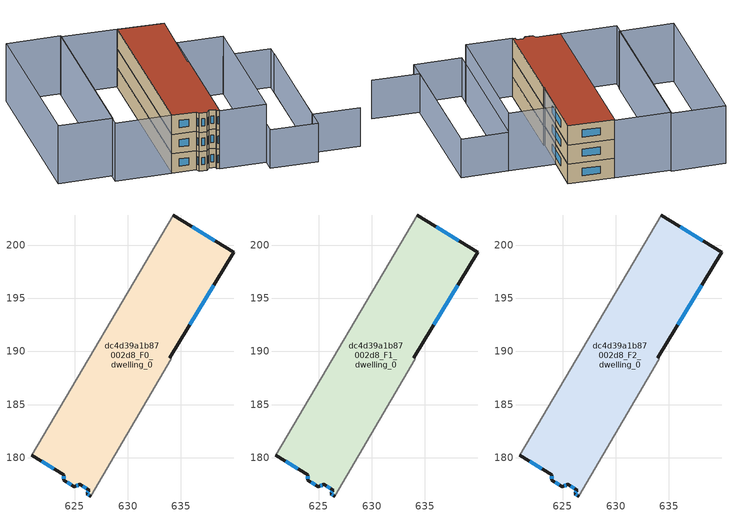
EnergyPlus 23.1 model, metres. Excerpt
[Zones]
dc4d39a1b87002d8_F0_dwelling_0
 floor ground (EU_floor_Construction): 639.96,199.31 633.93,189.41 634.09,189.32 626.49,176.4 626.14,176.62 626.35,176.97 625.49,177.5 624.97,177.28 624,177.87 623.99,178.41 620.97,180.24 634.27,202.83 z0
 wall outside (EU_wall_Construction): 620.97,180.24 623.99,178.41 624,177.87 624.97,177.28 625.49,177.5 626.35,176.97 626.14,176.62 626.49,176.4 / 633.93,189.41 639.96,199.31 634.27,202.83 z0:3
 wall adiabatic (EU_wall_Construction): 634.27,202.83 620.97,180.24 / 626.49,176.4 634.09,189.32 633.93,189.41 z0:3
 window (EU_Window_Construction): 625.76,177.33 626.08,177.13 / 625.13,177.35 625.32,177.43 / 624.3,177.69 624.66,177.46 / 623.99,178.24 624,178.04 / 621.92,179.67 623.05,178.98 / 638.19,200.4 636.04,201.73 / 635.81,192.5 638.08,196.22 / 626.25,176.55 626.38,176.47 / 626.29,176.86 626.21,176.73 z0.93:2.07
dc4d39a1b87002d8_F1_dwelling_0
 floor to dc4d39a1b87002d8_F0_dwelling_0 (EU_floor_Construction): 639.96,199.31 633.93,189.41 634.09,189.32 626.49,176.4 626.14,176.62 626.35,176.97 625.49,177.5 624.97,177.28 624,177.87 623.99,178.41 620.97,180.24 634.27,202.83 z3
 wall outside (EU_wall_Construction): 620.97,180.24 623.99,178.41 624,177.87 624.97,177.28 625.49,177.5 626.35,176.97 626.14,176.62 626.49,176.4 / 633.93,189.41 639.96,199.31 634.27,202.83 z3:6
 wall adiabatic (EU_wall_Construction): 634.27,202.83 620.97,180.24 / 626.49,176.4 634.09,189.32 633.93,189.41 z3:6
 window (EU_Window_Construction): 625.76,177.33 626.08,177.13 / 625.13,177.35 625.32,177.43 / 624.3,177.69 624.66,177.46 / 623.99,178.24 624,178.04 / 621.92,179.67 623.05,178.98 / 638.19,200.4 636.04,201.73 / 635.81,192.5 638.08,196.22 / 626.25,176.55 626.38,176.47 / 626.29,176.86 626.21,176.73 z3.93:5.07
dc4d39a1b87002d8_F2_dwelling_0
 floor to dc4d39a1b87002d8_F1_dwelling_0 (EU_floor_Construction): 639.96,199.31 633.93,189.41 634.09,189.32 626.49,176.4 626.14,176.62 626.35,176.97 625.49,177.5 624.97,177.28 624,177.87 623.99,178.41 620.97,180.24 634.27,202.83 z6
 wall outside (EU_wall_Construction): 620.97,180.24 623.99,178.41 624,177.87 624.97,177.28 625.49,177.5 626.35,176.97 626.14,176.62 626.49,176.4 / 633.93,189.41 639.96,199.31 634.27,202.83 z6:9
 wall adiabatic (EU_wall_Construction): 634.27,202.83 620.97,180.24 / 626.49,176.4 634.09,189.32 633.93,189.41 z6:9
 window (EU_Window_Construction): 625.76,177.33 626.08,177.13 / 625.13,177.35 625.32,177.43 / 624.3,177.69 624.66,177.46 / 623.99,178.24 624,178.04 / 621.92,179.67 623.05,178.98 / 638.19,200.4 636.04,201.73 / 635.81,192.5 638.08,196.22 / 626.25,176.55 626.38,176.47 / 626.29,176.86 626.21,176.73 z6.93:8.07
 roof outside (EU_roof_Construction): 626.49,176.4 634.09,189.32 633.93,189.41 639.96,199.31 634.27,202.83 620.97,180.24 623.99,178.41 624,177.87 624.97,177.28 625.49,177.5 626.35,176.97 626.14,176.62 z9
shading: 644.4,166.69 638.51,170.15 / 638.51,170.15 647.86,186.02 / 648.65,187.36 637.13,167.8 / 637.13,167.8 631.25,171.26 / 631.25,171.26 642.76,190.82 / 642.76,190.82 648.65,187.36 z0:6; 642.76,190.82 632.22,172.92 / 632.22,172.92 626.44,176.32 / 626.44,176.32 636.98,194.22 / 636.98,194.22 642.76,190.82 / 634.32,202.92 620.98,180.24 / 620.98,180.24 614.02,184.34 / 614.02,184.34 627.37,207.01 / 627.37,207.01 634.32,202.92 / 608.1,189.59 620.81,211.19 / 620.81,211.19 627.58,207.21 / 627.58,207.21 614.87,185.61 / 614.87,185.61 608.1,189.59 z0:9
[Building]
EU S2 Campaign: North Axis=0; Terrain=City; Solar Distribution=FullExterior
[Site:Location]
Montreal-Trudeau.Intl.AP: Latitude=45.4667; Longitude=-73.75; Time Zone=-5; Elevation=36
[SizingPeriod:WeatherFileDays]
AnnualSizingPeriod: Begin Month=1; Begin Day of Month=1; End Month=12; End Day of Month=31; Day of Week for Start Day=Monday; Use Weather File Daylight Saving Period=No; Use Weather File Rain and Snow Indicators=No
[MATERIAL]
EU_InternalMass_Material: Roughness=MediumRough; Thickness=0.1; Conductivity=1; Density=1800; Specific Heat=900; Thermal Absorptance=0.9; Solar Absorptance=0.7; Visible Absorptance=0.7
[MATERIAL:NOMASS] Roughness=MediumRough; Thermal Absorptance=0.9; Solar Absorptance=0.7; Visible Absorptance=0.7
Name | Thermal Resistance
EU_wall_NoMass; EU_floor_NoMass | 1.36485
EU_roof_NoMass | 2.55992
[WINDOWMATERIAL:SIMPLEGLAZINGSYSTEM]
EU_Window_SimpleGlazing: UFactor=3.92339; Solar Heat Gain Coefficient=0.8; Visible Transmittance=0.8
[CONSTRUCTION]
EU_wall_Construction: EU_wall_NoMass
EU_roof_Construction: EU_roof_NoMass
EU_floor_Construction: EU_floor_NoMass
EU_Window_Construction: EU_Window_SimpleGlazing
EU_InternalMass_Construction: EU_InternalMass_Material
[ZONE] Type=1; Multiplier=1; Ceiling Height=autocalculate; Volume=525.501; Floor Area=autocalculate; Part of Total Floor Area=Yes
dc4d39a1b87002d8_F0_dwelling_0; dc4d39a1b87002d8_F1_dwelling_0; dc4d39a1b87002d8_F2_dwelling_0
[INTERNALMASS] Construction=EU_InternalMass_Construction; Surface Area=175.167
Name | Zone or ZoneList
dc4d39a1b87002d8_F0_dwelling_0_EU_InternalMass | dc4d39a1b87002d8_F0_dwelling_0
dc4d39a1b87002d8_F1_dwelling_0_EU_InternalMass | dc4d39a1b87002d8_F1_dwelling_0
dc4d39a1b87002d8_F2_dwelling_0_EU_InternalMass | dc4d39a1b87002d8_F2_dwelling_0
[OTHEREQUIPMENT] Fuel Type=Electricity; Design Level Calculation Method=Watts/Area; Power per Zone Floor Area=1; Fraction Latent=0; Fraction Radiant=0; Fraction Lost=0; Carbon Dioxide Generation Rate=0; EndUse Subcategory=EU_Step8_InternalGains
Name | Zone or ZoneList or Space or SpaceList | Schedule
EU_Step8_InternalGain_dc4d39a1b87002d8_F0_dwelling_0_f000 | dc4d39a1b87002d8_F0_dwelling_0 | EU_Step8_GainSchedule_dc4d39a1b87002d8_F0_dwelling_0_f000
EU_Step8_InternalGain_dc4d39a1b87002d8_F1_dwelling_0_f000 | dc4d39a1b87002d8_F1_dwelling_0 | EU_Step8_GainSchedule_dc4d39a1b87002d8_F1_dwelling_0_f000
EU_Step8_InternalGain_dc4d39a1b87002d8_F2_dwelling_0_f000 | dc4d39a1b87002d8_F2_dwelling_0 | EU_Step8_GainSchedule_dc4d39a1b87002d8_F2_dwelling_0_f000
[ZONEVENTILATION:DESIGNFLOWRATE] Schedule=EU_AlwaysOn; Design Flow Rate Calculation Method=AirChanges/Hour; Air Changes per Hour=0.860309; Ventilation Type=Natural; Fan Pressure Rise=0; Fan Total Efficiency=1; Constant Term Coefficient=1; Temperature Term Coefficient=0; Velocity Term Coefficient=0; Velocity Squared Term Coefficient=0; Minimum Indoor Temperature=-100; Maximum Indoor Temperature=100; Delta Temperature=-100; Minimum Outdoor Temperature=-100; Maximum Outdoor Temperature=100; Maximum Wind Speed=40
Name | Zone or ZoneList or Space or SpaceList
EU_ConstantAir_dc4d39a1b87002d8_F0_dwelling_0 | dc4d39a1b87002d8_F0_dwelling_0
EU_ConstantAir_dc4d39a1b87002d8_F1_dwelling_0 | dc4d39a1b87002d8_F1_dwelling_0
EU_ConstantAir_dc4d39a1b87002d8_F2_dwelling_0 | dc4d39a1b87002d8_F2_dwelling_0
[HVACTEMPLATE:THERMOSTAT] Constant Heating Setpoint=20; Constant Cooling Setpoint=50
EU_HeatOnly_dc4d39a1b87002d8_F0_dwelling_0; EU_HeatOnly_dc4d39a1b87002d8_F1_dwelling_0; EU_HeatOnly_dc4d39a1b87002d8_F2_dwelling_0
[HVACTEMPLATE:ZONE:IDEALLOADSAIRSYSTEM] System Availability Schedule=EU_AlwaysOn; Maximum Heating Supply Air Temperature=50; Minimum Cooling Supply Air Temperature=13; Maximum Heating Supply Air Humidity Ratio=0.0156; Minimum Cooling Supply Air Humidity Ratio=0.0077; Heating Limit=NoLimit; Cooling Limit=NoLimit; Heating Availability Schedule=EU_AlwaysOn; Cooling Availability Schedule=EU_CoolingOff; Dehumidification Control Type=ConstantSensibleHeatRatio; Cooling Sensible Heat Ratio=0.7; Dehumidification Setpoint=60; Humidification Control Type=None; Humidification Setpoint=30; Outdoor Air Method=None; Outdoor Air Flow Rate per Person=0.00944; Outdoor Air Flow Rate per Zone Floor Area=0; Outdoor Air Flow Rate per Zone=0; Demand Controlled Ventilation Type=None; Outdoor Air Economizer Type=NoEconomizer; Heat Recovery Type=None; Sensible Heat Recovery Effectiveness=0.7; Latent Heat Recovery Effectiveness=0.65
Name | Template Thermostat
dc4d39a1b87002d8_F0_dwelling_0 | EU_HeatOnly_dc4d39a1b87002d8_F0_dwelling_0
dc4d39a1b87002d8_F1_dwelling_0 | EU_HeatOnly_dc4d39a1b87002d8_F1_dwelling_0
dc4d39a1b87002d8_F2_dwelling_0 | EU_HeatOnly_dc4d39a1b87002d8_F2_dwelling_0
[SIZING:ZONE] Zone Cooling Design Supply Air Temperature Input Method=SupplyAirTemperature; Zone Cooling Design Supply Air Temperature=13; Zone Heating Design Supply Air Temperature Input Method=SupplyAirTemperature; Zone Heating Design Supply Air Temperature=50; Zone Cooling Design Supply Air Humidity Ratio=0.008; Zone Heating Design Supply Air Humidity Ratio=0.008; Cooling Design Air Flow Method=DesignDay; Cooling Design Air Flow Rate=0; Cooling Minimum Air Flow per Zone Floor Area=0.000762; Cooling Minimum Air Flow=0; Cooling Minimum Air Flow Fraction=0.2; Heating Design Air Flow Method=DesignDay; Heating Design Air Flow Rate=0; Heating Maximum Air Flow per Zone Floor Area=0.002032; Heating Maximum Air Flow=0.141576; Heating Maximum Air Flow Fraction=0.3; Account for Dedicated Outdoor Air System=No; Dedicated Outdoor Air System Control Strategy=NeutralSupplyAir; Dedicated Outdoor Air Low Setpoint Temperature for Design=autosize; Dedicated Outdoor Air High Setpoint Temperature for Design=autosize; Zone Load Sizing Method=Sensible Load Only No Latent Load; Zone Latent Cooling Design Supply Air Humidity Ratio Input Method=HumidityRatioDifference; Zone Cooling Design Supply Air Humidity Ratio Difference=0.005; Zone Latent Heating Design Supply Air Humidity Ratio Input Method=HumidityRatioDifference; Zone Humidification Design Supply Air Humidity Ratio Difference=0.005
dc4d39a1b87002d8_F0_dwelling_0; dc4d39a1b87002d8_F1_dwelling_0; dc4d39a1b87002d8_F2_dwelling_0
[SCHEDULE:CONSTANT]
Name | Hourly Value
EU_AlwaysOn | 1
EU_CoolingOff | 0
[SCHEDULE:FILE] Column Number=1; Rows to Skip at Top=0; Number of Hours of Data=8760; Column Separator=Comma; Interpolate to Timestep=No; Minutes per Item=60; Adjust Schedule for Daylight Savings=Yes
Name | File
EU_Step8_GainSchedule_dc4d39a1b87002d8_F0_dwelling_0_f000 | ../../schedules/dc4d39a1b87002d8/dc4d39a1b87002d8_F0_dwelling_0_f000_gain.csv
EU_Step8_GainSchedule_dc4d39a1b87002d8_F1_dwelling_0_f000 | ../../schedules/dc4d39a1b87002d8/dc4d39a1b87002d8_F1_dwelling_0_f000_gain.csv
EU_Step8_GainSchedule_dc4d39a1b87002d8_F2_dwelling_0_f000 | ../../schedules/dc4d39a1b87002d8/dc4d39a1b87002d8_F2_dwelling_0_f000_gain.csv
